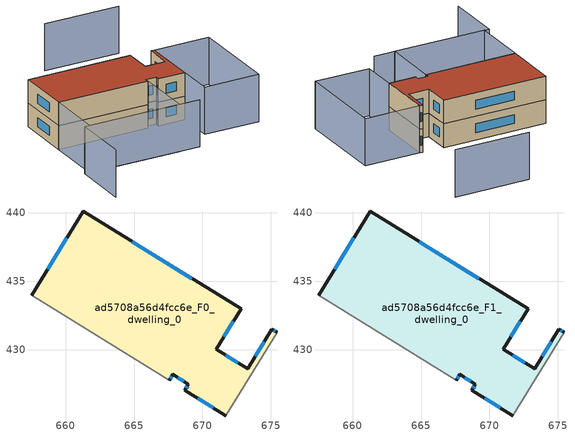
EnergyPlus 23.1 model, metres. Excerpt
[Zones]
ad5708a56d4fcc6e_F0_dwelling_0
 floor ground (EU_floor_Construction): 672.82,432.97 671.01,430.02 673.31,428.6 675.09,431.48 675.46,431.25 671.72,425.17 668.72,427.03 668.98,427.45 667.82,428.17 667.56,427.75 657.49,433.98 661.27,440.1 z0
 wall outside (EU_wall_Construction): 675.46,431.25 675.09,431.48 673.31,428.6 671.01,430.02 672.82,432.97 661.27,440.1 657.49,433.98 / 667.56,427.75 667.82,428.17 668.98,427.45 668.72,427.03 671.72,425.17 z0:3
 wall adiabatic (EU_wall_Construction): 671.72,425.17 675.46,431.25 / 657.49,433.98 667.56,427.75 z0:3
 window (EU_Window_Construction): 675.34,431.32 675.2,431.41 / 669.66,426.45 670.79,425.75 / 668.9,427.32 668.8,427.16 / 668.18,427.95 668.62,427.68 / 667.64,427.88 667.74,428.04 / 660.09,438.2 658.67,435.89 / 669.22,435.19 664.87,437.88 / 671.57,430.94 672.26,432.05 / 672.59,429.04 671.72,429.58 / 674.54,430.58 673.87,429.49 z0.93:2.07
ad5708a56d4fcc6e_F1_dwelling_0
 floor to ad5708a56d4fcc6e_F0_dwelling_0 (EU_floor_Construction): 672.82,432.97 671,430.02 673.31,428.6 675.09,431.48 675.46,431.25 671.72,425.17 668.72,427.03 668.98,427.45 667.82,428.17 667.56,427.75 657.49,433.98 661.27,440.1 z3
 wall outside (EU_wall_Construction): 675.46,431.25 675.09,431.48 673.31,428.6 671.01,430.02 672.82,432.97 661.27,440.1 657.49,433.98 / 667.56,427.75 667.82,428.17 668.98,427.45 668.72,427.03 671.72,425.17 z3:6
 wall adiabatic (EU_wall_Construction): 671.72,425.17 675.46,431.25 / 657.49,433.98 667.56,427.75 z3:6
 window (EU_Window_Construction): 675.34,431.32 675.2,431.41 / 669.66,426.45 670.79,425.75 / 668.9,427.32 668.8,427.16 / 668.18,427.95 668.62,427.68 / 667.64,427.88 667.74,428.04 / 660.09,438.2 658.67,435.89 / 669.22,435.19 664.87,437.88 / 671.57,430.94 672.26,432.05 / 672.59,429.04 671.72,429.58 / 674.54,430.58 673.87,429.49 z3.93:5.07
 roof outside (EU_roof_Construction): 671.72,425.17 675.46,431.25 675.09,431.48 673.31,428.6 671.01,430.02 672.82,432.97 661.27,440.1 657.49,433.98 667.56,427.75 667.82,428.17 668.98,427.45 668.72,427.03 z6
shading: 649.21,421.91 653.06,428.13 / 653.06,428.13 666.08,420.06 / 684.14,440.7 675.79,445.87 / 657.49,433.98 667.58,427.74 / 667.58,427.74 663.72,421.52 / 663.72,421.52 653.64,427.77 / 653.64,427.77 657.49,433.98 / 681.61,427.46 675.41,417.41 / 675.41,417.41 669.26,421.2 / 669.26,421.2 675.46,431.25 / 675.46,431.25 681.61,427.46 z0:6
[Building]
EU S2 Campaign: North Axis=0; Terrain=City; Solar Distribution=FullExterior
[Site:Location]
Montreal-Trudeau.Intl.AP: Latitude=45.4667; Longitude=-73.75; Time Zone=-5; Elevation=36
[SizingPeriod:WeatherFileDays]
AnnualSizingPeriod: Begin Month=1; Begin Day of Month=1; End Month=12; End Day of Month=31; Day of Week for Start Day=Monday; Use Weather File Daylight Saving Period=No; Use Weather File Rain and Snow Indicators=No
[MATERIAL]
EU_InternalMass_Material: Roughness=MediumRough; Thickness=0.1; Conductivity=1; Density=1800; Specific Heat=900; Thermal Absorptance=0.9; Solar Absorptance=0.7; Visible Absorptance=0.7
[MATERIAL:NOMASS] Roughness=MediumRough; Thermal Absorptance=0.9; Solar Absorptance=0.7; Visible Absorptance=0.7
Name | Thermal Resistance
EU_wall_NoMass; EU_floor_NoMass | 1.36485
EU_roof_NoMass | 2.55992
[WINDOWMATERIAL:SIMPLEGLAZINGSYSTEM]
EU_Window_SimpleGlazing: UFactor=3.92339; Solar Heat Gain Coefficient=0.8; Visible Transmittance=0.8
[CONSTRUCTION]
EU_wall_Construction: EU_wall_NoMass
EU_roof_Construction: EU_roof_NoMass
EU_floor_Construction: EU_floor_NoMass
EU_Window_Construction: EU_Window_SimpleGlazing
EU_InternalMass_Construction: EU_InternalMass_Material
[ZONE] Type=1; Multiplier=1; Ceiling Height=autocalculate; Volume=331.171; Floor Area=autocalculate; Part of Total Floor Area=Yes
ad5708a56d4fcc6e_F0_dwelling_0; ad5708a56d4fcc6e_F1_dwelling_0
[INTERNALMASS] Construction=EU_InternalMass_Construction; Surface Area=110.391
Name | Zone or ZoneList
ad5708a56d4fcc6e_F0_dwelling_0_EU_InternalMass | ad5708a56d4fcc6e_F0_dwelling_0
ad5708a56d4fcc6e_F1_dwelling_0_EU_InternalMass | ad5708a56d4fcc6e_F1_dwelling_0
[OTHEREQUIPMENT] Fuel Type=Electricity; Design Level Calculation Method=Watts/Area; Power per Zone Floor Area=1; Fraction Latent=0; Fraction Radiant=0; Fraction Lost=0; Carbon Dioxide Generation Rate=0; EndUse Subcategory=EU_Step8_InternalGains
Name | Zone or ZoneList or Space or SpaceList | Schedule
EU_Step8_InternalGain_ad5708a56d4fcc6e_F0_dwelling_0_f000 | ad5708a56d4fcc6e_F0_dwelling_0 | EU_Step8_GainSchedule_ad5708a56d4fcc6e_F0_dwelling_0_f000
EU_Step8_InternalGain_ad5708a56d4fcc6e_F1_dwelling_0_f000 | ad5708a56d4fcc6e_F1_dwelling_0 | EU_Step8_GainSchedule_ad5708a56d4fcc6e_F1_dwelling_0_f000
[ZONEVENTILATION:DESIGNFLOWRATE] Schedule=EU_AlwaysOn; Design Flow Rate Calculation Method=AirChanges/Hour; Air Changes per Hour=0.860309; Ventilation Type=Natural; Fan Pressure Rise=0; Fan Total Efficiency=1; Constant Term Coefficient=1; Temperature Term Coefficient=0; Velocity Term Coefficient=0; Velocity Squared Term Coefficient=0; Minimum Indoor Temperature=-100; Maximum Indoor Temperature=100; Delta Temperature=-100; Minimum Outdoor Temperature=-100; Maximum Outdoor Temperature=100; Maximum Wind Speed=40
Name | Zone or ZoneList or Space or SpaceList
EU_ConstantAir_ad5708a56d4fcc6e_F0_dwelling_0 | ad5708a56d4fcc6e_F0_dwelling_0
EU_ConstantAir_ad5708a56d4fcc6e_F1_dwelling_0 | ad5708a56d4fcc6e_F1_dwelling_0
[HVACTEMPLATE:THERMOSTAT] Constant Heating Setpoint=20; Constant Cooling Setpoint=50
EU_HeatOnly_ad5708a56d4fcc6e_F0_dwelling_0; EU_HeatOnly_ad5708a56d4fcc6e_F1_dwelling_0
[HVACTEMPLATE:ZONE:IDEALLOADSAIRSYSTEM] System Availability Schedule=EU_AlwaysOn; Maximum Heating Supply Air Temperature=50; Minimum Cooling Supply Air Temperature=13; Maximum Heating Supply Air Humidity Ratio=0.0156; Minimum Cooling Supply Air Humidity Ratio=0.0077; Heating Limit=NoLimit; Cooling Limit=NoLimit; Heating Availability Schedule=EU_AlwaysOn; Cooling Availability Schedule=EU_CoolingOff; Dehumidification Control Type=ConstantSensibleHeatRatio; Cooling Sensible Heat Ratio=0.7; Dehumidification Setpoint=60; Humidification Control Type=None; Humidification Setpoint=30; Outdoor Air Method=None; Outdoor Air Flow Rate per Person=0.00944; Outdoor Air Flow Rate per Zone Floor Area=0; Outdoor Air Flow Rate per Zone=0; Demand Controlled Ventilation Type=None; Outdoor Air Economizer Type=NoEconomizer; Heat Recovery Type=None; Sensible Heat Recovery Effectiveness=0.7; Latent Heat Recovery Effectiveness=0.65
Name | Template Thermostat
ad5708a56d4fcc6e_F0_dwelling_0 | EU_HeatOnly_ad5708a56d4fcc6e_F0_dwelling_0
ad5708a56d4fcc6e_F1_dwelling_0 | EU_HeatOnly_ad5708a56d4fcc6e_F1_dwelling_0
[SIZING:ZONE] Zone Cooling Design Supply Air Temperature Input Method=SupplyAirTemperature; Zone Cooling Design Supply Air Temperature=13; Zone Heating Design Supply Air Temperature Input Method=SupplyAirTemperature; Zone Heating Design Supply Air Temperature=50; Zone Cooling Design Supply Air Humidity Ratio=0.008; Zone Heating Design Supply Air Humidity Ratio=0.008; Cooling Design Air Flow Method=DesignDay; Cooling Design Air Flow Rate=0; Cooling Minimum Air Flow per Zone Floor Area=0.000762; Cooling Minimum Air Flow=0; Cooling Minimum Air Flow Fraction=0.2; Heating Design Air Flow Method=DesignDay; Heating Design Air Flow Rate=0; Heating Maximum Air Flow per Zone Floor Area=0.002032; Heating Maximum Air Flow=0.141576; Heating Maximum Air Flow Fraction=0.3; Account for Dedicated Outdoor Air System=No; Dedicated Outdoor Air System Control Strategy=NeutralSupplyAir; Dedicated Outdoor Air Low Setpoint Temperature for Design=autosize; Dedicated Outdoor Air High Setpoint Temperature for Design=autosize; Zone Load Sizing Method=Sensible Load Only No Latent Load; Zone Latent Cooling Design Supply Air Humidity Ratio Input Method=HumidityRatioDifference; Zone Cooling Design Supply Air Humidity Ratio Difference=0.005; Zone Latent Heating Design Supply Air Humidity Ratio Input Method=HumidityRatioDifference; Zone Humidification Design Supply Air Humidity Ratio Difference=0.005
ad5708a56d4fcc6e_F0_dwelling_0; ad5708a56d4fcc6e_F1_dwelling_0
[SCHEDULE:CONSTANT]
Name | Hourly Value
EU_AlwaysOn | 1
EU_CoolingOff | 0
[SCHEDULE:FILE] Column Number=1; Rows to Skip at Top=0; Number of Hours of Data=8760; Column Separator=Comma; Interpolate to Timestep=No; Minutes per Item=60; Adjust Schedule for Daylight Savings=Yes
Name | File
EU_Step8_GainSchedule_ad5708a56d4fcc6e_F0_dwelling_0_f000 | ../../schedules/ad5708a56d4fcc6e/ad5708a56d4fcc6e_F0_dwelling_0_f000_gain.csv
EU_Step8_GainSchedule_ad5708a56d4fcc6e_F1_dwelling_0_f000 | ../../schedules/ad5708a56d4fcc6e/ad5708a56d4fcc6e_F1_dwelling_0_f000_gain.csv
